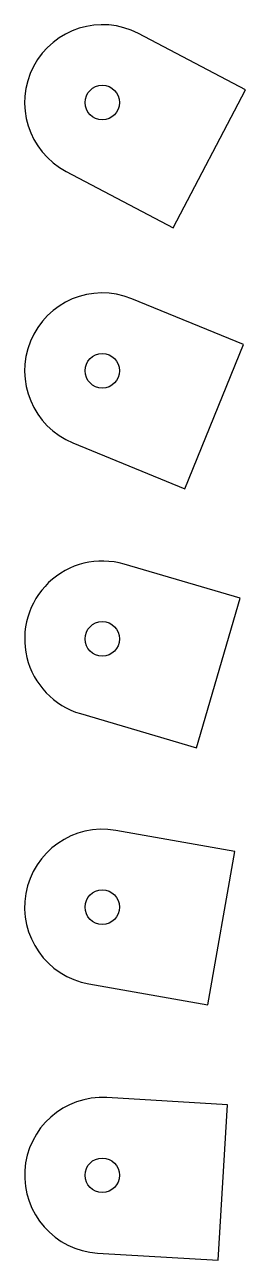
# Model space of a CAD drawing. Header units: metres. Extents: x 271 to 527, y 62 to 1490.
import ezdxf

# ---------------------------------------------------------------- set-up
doc = ezdxf.new("R2010")
doc.units = ezdxf.units.M

msp = doc.modelspace()

# ---------------------------------------------------------------- linework, layer by layer
at = {"layer": 'PARAMETRIX'}
for p, q in [((526.7482, 1414.5688), (402.8083, 1479.6756)), ((443.0394, 1255.2175), (526.7482, 1414.5688)), ((319.0995, 1320.3244), (443.0394, 1255.2175)), ((524.6048, 1120.3046), (395.0237, 1173.3021)), ((456.4651, 953.7003), (524.6048, 1120.3046)), ((326.884, 1006.6979), (456.4651, 953.7003)), ((520.5976, 827.052), (386.234, 866.3766)), ((470.0374, 654.2988), (520.5976, 827.052)), ((335.6738, 693.6234), (470.0374, 654.2988)), ((514.457, 534.3179), (376.5846, 558.6323)), ((483.1957, 357.0533), (514.457, 534.3179)), ((345.3232, 381.3677), (483.1957, 357.0533)), ((506.0958, 241.4484), (366.3474, 249.8382)), ((495.3088, 61.7719), (506.0958, 241.4484)), ((355.5604, 70.1618), (495.3088, 61.7719))]:
    msp.add_line(p, q, dxfattribs=at)
for centre in [(360.9539, 1400), (360.9539, 1090), (360.9539, 780), (360.9539, 470), (360.9539, 160)]:
    msp.add_circle(centre, 20, dxfattribs=at)
for centre, start, end in [((360.9539, 1400), 62.2866, 242.2866), ((360.9539, 1090), 67.7559, 247.7559), ((360.9539, 780), 73.6867, 253.6867), ((360.9539, 470), 79.9985, 259.9985), ((360.9539, 160), 86.5643, 266.5643)]:
    msp.add_arc(centre, 90, start, end, dxfattribs=at)

doc.saveas('drawing.dxf')
